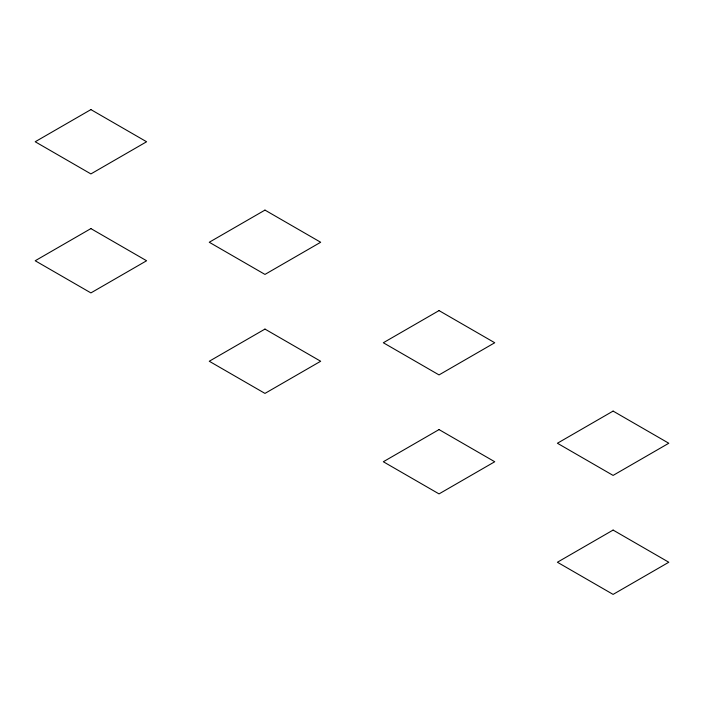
<?xml version="1.0" encoding="UTF-8"?>
<svg xmlns="http://www.w3.org/2000/svg" width="704" height="704" viewBox="0 0 704 704"><rect width="100%" height="100%" fill="white"/><g stroke="black" fill="none" stroke-linecap="round" stroke-linejoin="round"><path stroke-width="1.06" d="M90.904 109.604L35.2 141.759L90.904 173.923L146.599 141.759L90.904 109.604M90.904 228.589L35.2 260.753L90.904 292.908L146.599 260.753L90.904 228.589M264.968 210.1L209.264 242.255L264.968 274.419L320.672 242.255L264.968 210.1M264.968 329.085L209.264 361.249L264.968 393.404L320.672 361.249L264.968 329.085M439.032 310.596L383.328 342.751L439.032 374.915L494.736 342.751L439.032 310.596M439.032 429.581L383.328 461.745L439.032 493.9L494.736 461.745L439.032 429.581M613.096 411.092L557.401 443.247L613.096 475.411L668.8 443.247L613.096 411.092M613.096 530.077L557.401 562.241L613.096 594.396L668.8 562.241L613.096 530.077"/></g></svg>
